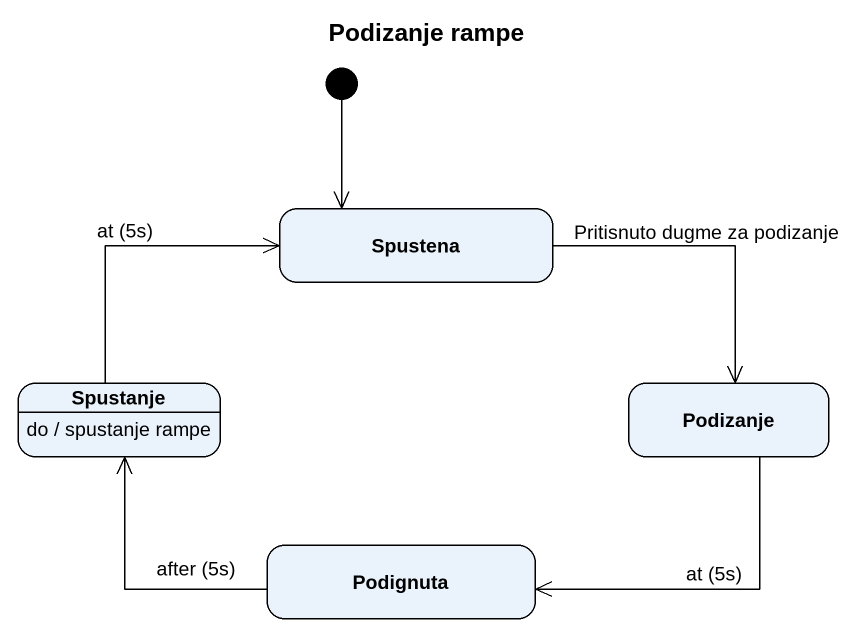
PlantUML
@startuml
title Podizanje rampe
hide empty description
state Spustena
state Spustanje
Spustanje : do / spustanje rampe
state Podizanje
state Podignuta
[*] --> Spustena
Spustena -right-> Podizanje : Pritisnuto dugme za podizanje
Spustanje -right-> Spustena : at (5s)
Podizanje -left-> Podignuta : at (5s)
Podignuta -left-> Spustanje : after (5s)
@enduml
